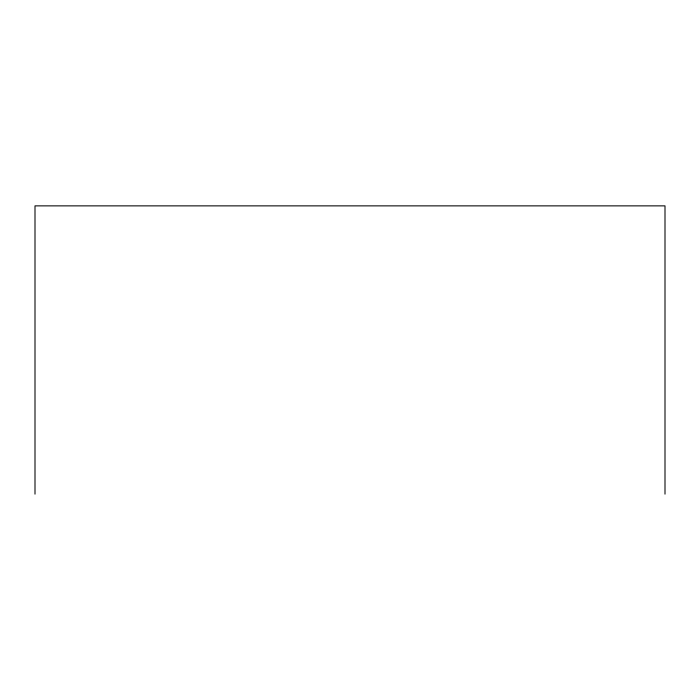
<?xml version="1.0" encoding="UTF-8"?>
<svg xmlns="http://www.w3.org/2000/svg" width="700" height="700" viewBox="0 0 700 700"><rect width="100%" height="100%" fill="white"/><g stroke="black" fill="none" stroke-linecap="round" stroke-linejoin="round"><path stroke-width="1.05" d="M665 494.13L665 205.87L35 205.87L35 494.13"/></g></svg>
